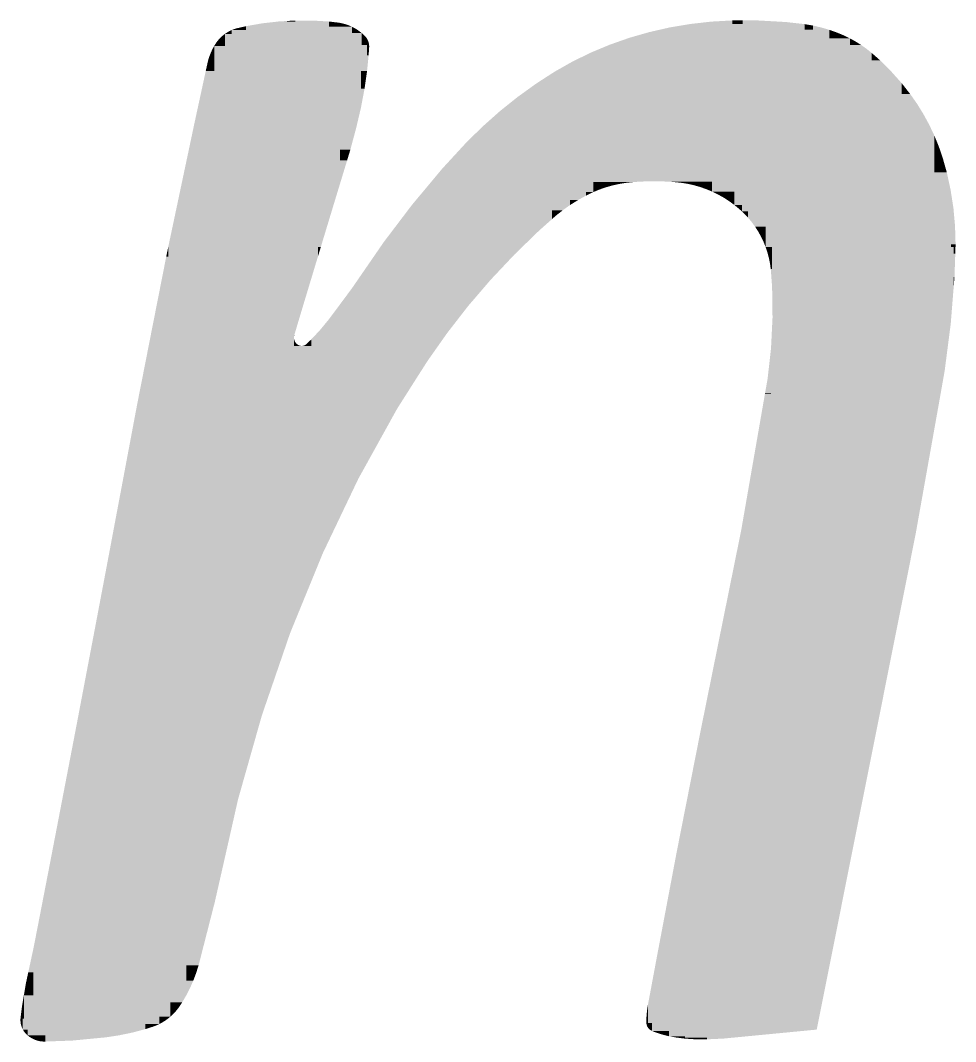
# Model space of a CAD drawing. Extents: x 149 to 8866, y 149 to 4853.
# Drawn here: x 5205.49 to 5230.46, y 4638.63 to 4665.9 of the extents above; entities that cross this region are included whole.
import ezdxf

# ---------------------------------------------------------------- set-up
doc = ezdxf.new("R2010")
doc.units = 0
doc.layers.add('L1D0', color=1, linetype='CONTINUOUS')

msp = doc.modelspace()

# ---------------------------------------------------------------- linework, layer by layer
at = {"layer": 'L1D0'}
for points in [[(5211.944, 4665.82), (5212.384, 4665.87), (5212.604, 4665.82), (5212.604, 4665.883)], [(5212.604, 4665.869), (5212.604, 4665.883), (5212.828, 4665.869), (5212.828, 4665.895)], [(5212.604, 4665.24), (5212.604, 4665.869), (5213.722, 4665.24), (5213.722, 4665.869)], [(5212.828, 4665.869), (5212.828, 4665.895), (5213.275, 4665.869), (5213.275, 4665.895)], [(5213.275, 4665.869), (5213.275, 4665.895), (5213.722, 4665.869)], [(5213.722, 4665.825), (5213.722, 4665.869), (5213.944, 4665.825), (5213.944, 4665.843)], [(5213.944, 4665.825), (5213.944, 4665.843), (5214.056, 4665.825), (5213.982, 4665.838)], [(5223.376, 4665.585), (5223.376, 4665.803), (5223.933, 4665.585), (5223.933, 4665.866)], [(5223.933, 4665.799), (5223.933, 4665.866), (5224.494, 4665.799), (5224.494, 4665.897)], [(5224.494, 4665.799), (5224.494, 4665.897), (5224.774, 4665.799), (5224.774, 4665.897)], [(5224.774, 4665.799), (5224.774, 4665.897), (5225.16, 4665.799), (5225.16, 4665.898)], [(5225.16, 4665.799), (5225.16, 4665.898), (5225.932, 4665.799), (5225.932, 4665.855)], [(5225.932, 4665.799), (5225.932, 4665.855), (5226.428, 4665.799), (5226.316, 4665.811)], [(5210.945, 4665.537), (5211.004, 4665.575), (5211.127, 4665.537), (5211.127, 4665.575)], [(5211.004, 4665.575), (5211.064, 4665.61), (5211.127, 4665.575), (5211.127, 4665.64)], [(5211.127, 4665.64), (5211.193, 4665.666), (5211.193, 4665.64)], [(5211.127, 4665.537), (5211.127, 4665.64), (5211.508, 4665.537), (5211.508, 4665.64)], [(5211.193, 4665.666), (5211.259, 4665.686), (5211.293, 4665.666), (5211.293, 4665.694)], [(5211.193, 4665.64), (5211.193, 4665.666), (5211.293, 4665.64), (5211.293, 4665.666)], [(5211.293, 4665.64), (5211.293, 4665.694), (5211.508, 4665.64), (5211.508, 4665.744)], [(5211.508, 4665.537), (5211.508, 4665.744), (5211.944, 4665.537), (5211.944, 4665.82)], [(5211.944, 4665.537), (5211.944, 4665.82), (5212.604, 4665.537), (5212.604, 4665.82)], [(5213.722, 4665.727), (5213.722, 4665.825), (5214.056, 4665.727), (5214.056, 4665.825)], [(5213.722, 4665.563), (5213.722, 4665.727), (5214.343, 4665.563), (5214.343, 4665.727)], [(5213.722, 4665.24), (5213.722, 4665.563), (5214.597, 4665.24), (5214.597, 4665.563)], [(5214.056, 4665.785), (5214.056, 4665.825), (5214.203, 4665.785), (5214.13, 4665.807)], [(5214.056, 4665.727), (5214.056, 4665.785), (5214.203, 4665.727), (5214.203, 4665.785)], [(5214.203, 4665.727), (5214.203, 4665.785), (5214.343, 4665.727), (5214.273, 4665.758)], [(5214.343, 4665.653), (5214.343, 4665.727), (5214.475, 4665.653), (5214.41, 4665.692)], [(5214.343, 4665.61), (5214.343, 4665.653), (5214.537, 4665.61), (5214.475, 4665.653)], [(5214.343, 4665.563), (5214.343, 4665.61), (5214.597, 4665.563), (5214.537, 4665.61)], [(5214.597, 4665.471), (5214.597, 4665.563), (5214.696, 4665.471), (5214.654, 4665.513)], [(5221.742, 4665.432), (5222.005, 4665.508), (5222.275, 4665.432), (5222.275, 4665.585)], [(5222.275, 4665.585), (5222.822, 4665.71), (5223.376, 4665.585), (5223.376, 4665.803)], [(5222.275, 4665.038), (5222.275, 4665.585), (5223.933, 4665.038), (5223.933, 4665.585)], [(5223.933, 4664.222), (5223.933, 4665.799), (5226.428, 4664.222), (5226.428, 4665.799)], [(5226.428, 4665.647), (5226.428, 4665.799), (5226.65, 4665.647), (5226.65, 4665.761)], [(5226.428, 4665.418), (5226.428, 4665.647), (5227.085, 4665.418), (5227.085, 4665.647)], [(5226.65, 4665.647), (5226.65, 4665.761), (5227.085, 4665.647), (5226.87, 4665.71)], [(5227.085, 4665.528), (5227.085, 4665.647), (5227.402, 4665.528), (5227.297, 4665.572)], [(5210.661, 4665.218), (5210.686, 4665.257), (5210.704, 4665.218), (5210.704, 4665.287)], [(5210.704, 4665.287), (5210.745, 4665.344), (5210.945, 4665.287), (5210.945, 4665.344)], [(5210.704, 4665.218), (5210.704, 4665.287), (5210.945, 4665.218), (5210.945, 4665.287)], [(5210.745, 4665.344), (5210.789, 4665.397), (5210.945, 4665.344), (5210.945, 4665.397)], [(5210.789, 4665.397), (5210.838, 4665.447), (5210.945, 4665.397), (5210.945, 4665.447)], [(5210.838, 4665.447), (5210.89, 4665.494), (5210.945, 4665.447), (5210.945, 4665.537)], [(5210.945, 4665.218), (5210.945, 4665.537), (5212.604, 4665.218), (5212.604, 4665.537)], [(5214.597, 4665.438), (5214.597, 4665.471), (5214.723, 4665.438), (5214.696, 4665.471)], [(5214.597, 4665.402), (5214.597, 4665.438), (5214.746, 4665.402), (5214.723, 4665.438)], [(5214.597, 4665.364), (5214.597, 4665.402), (5214.765, 4665.364), (5214.746, 4665.402)], [(5214.597, 4665.324), (5214.597, 4665.364), (5214.78, 4665.324), (5214.765, 4665.364)], [(5214.597, 4665.283), (5214.597, 4665.324), (5214.791, 4665.283), (5214.78, 4665.324)], [(5214.597, 4665.24), (5214.597, 4665.283), (5214.798, 4665.24), (5214.791, 4665.283)], [(5221.224, 4665.25), (5221.742, 4665.432), (5221.742, 4665.25)], [(5221.742, 4665.25), (5221.742, 4665.432), (5222.275, 4665.25), (5222.275, 4665.432)], [(5226.428, 4665.033), (5226.428, 4665.418), (5227.638, 4665.033), (5227.638, 4665.418)], [(5227.085, 4665.418), (5227.085, 4665.528), (5227.402, 4665.418), (5227.402, 4665.528)], [(5227.402, 4665.418), (5227.402, 4665.528), (5227.638, 4665.418), (5227.482, 4665.494)], [(5227.638, 4665.241), (5227.638, 4665.418), (5227.937, 4665.241), (5227.79, 4665.334)], [(5210.542, 4664.964), (5210.577, 4665.051), (5210.661, 4664.964), (5210.661, 4665.051)], [(5210.577, 4665.051), (5210.616, 4665.136), (5210.661, 4665.051), (5210.661, 4665.218)], [(5210.661, 4664.547), (5210.661, 4665.218), (5212.604, 4664.547), (5212.604, 4665.218)], [(5212.604, 4664.547), (5212.604, 4665.24), (5214.742, 4664.547), (5214.742, 4665.24)], [(5214.742, 4665.176), (5214.742, 4665.24), (5214.798, 4665.176), (5214.798, 4665.24)], [(5214.742, 4664.966), (5214.742, 4665.176), (5214.785, 4664.966), (5214.798, 4665.176)], [(5214.798, 4665.176), (5214.798, 4665.24), (5214.8, 4665.197)], [(5220.224, 4664.797), (5220.717, 4665.038), (5220.717, 4664.797)], [(5220.717, 4665.038), (5221.224, 4665.25), (5222.275, 4665.038), (5222.275, 4665.25)], [(5220.717, 4664.377), (5220.717, 4665.038), (5223.933, 4664.377), (5223.933, 4665.038)], [(5226.428, 4664.222), (5226.428, 4665.033), (5228.214, 4664.222), (5228.214, 4665.033)], [(5227.638, 4665.141), (5227.638, 4665.241), (5228.078, 4665.141), (5227.937, 4665.241)], [(5227.638, 4665.033), (5227.638, 4665.141), (5228.214, 4665.033), (5228.078, 4665.141)], [(5228.214, 4664.836), (5228.214, 4665.033), (5228.438, 4664.836), (5228.28, 4664.976)], [(5210.435, 4664.547), (5210.477, 4664.74), (5210.661, 4664.547), (5210.661, 4664.74)], [(5210.477, 4664.74), (5210.487, 4664.786), (5210.661, 4664.74), (5210.661, 4664.786)], [(5210.487, 4664.786), (5210.511, 4664.876), (5210.661, 4664.786), (5210.661, 4664.876)], [(5210.511, 4664.876), (5210.542, 4664.964), (5210.661, 4664.876), (5210.661, 4664.964)], [(5214.742, 4664.547), (5214.742, 4664.966), (5214.785, 4664.966)], [(5219.746, 4664.526), (5220.224, 4664.797), (5220.717, 4664.526), (5220.717, 4664.797)], [(5228.214, 4664.538), (5228.214, 4664.836), (5228.737, 4664.538), (5228.438, 4664.836)], [(5210.104, 4663.017), (5210.131, 4663.145), (5210.435, 4663.017), (5210.435, 4664.547)], [(5210.435, 4663.562), (5210.435, 4664.547), (5214.578, 4663.562), (5214.578, 4664.547)], [(5214.578, 4664.338), (5214.578, 4664.547), (5214.713, 4664.338), (5214.742, 4664.547)], [(5219.515, 4664.377), (5219.746, 4664.526), (5220.717, 4664.377), (5220.717, 4664.526)], [(5228.214, 4664.222), (5228.214, 4664.538), (5229.019, 4664.222), (5228.737, 4664.538)], [(5214.578, 4664.079), (5214.578, 4664.338), (5214.676, 4664.079), (5214.713, 4664.338)], [(5218.758, 4663.85), (5219.257, 4664.21), (5219.515, 4663.85), (5219.515, 4664.377)], [(5219.515, 4662.826), (5219.515, 4664.377), (5223.933, 4662.826), (5223.933, 4664.377)], [(5223.933, 4662.826), (5223.933, 4664.222), (5229.019, 4662.826), (5229.019, 4664.222)], [(5229.019, 4663.93), (5229.019, 4664.222), (5229.248, 4663.93), (5229.149, 4664.056)], [(5214.578, 4663.562), (5214.578, 4664.079), (5214.676, 4664.079)], [(5229.019, 4663.668), (5229.019, 4663.93), (5229.432, 4663.668), (5229.248, 4663.93)], [(5218.278, 4663.465), (5218.758, 4663.85), (5219.515, 4663.465), (5219.515, 4663.85)], [(5229.019, 4663.395), (5229.019, 4663.668), (5229.6, 4663.395), (5229.432, 4663.668)], [(5210.435, 4663.017), (5210.435, 4663.562), (5214.45, 4663.017), (5214.45, 4663.562)], [(5214.45, 4663.017), (5214.45, 4663.562), (5214.518, 4663.307), (5214.578, 4663.562)], [(5217.585, 4662.826), (5217.818, 4663.056), (5218.278, 4662.826), (5218.278, 4663.465)], [(5218.278, 4662.826), (5218.278, 4663.465), (5219.515, 4662.826), (5219.515, 4663.465)], [(5229.019, 4663.115), (5229.019, 4663.395), (5229.753, 4663.115), (5229.6, 4663.395)], [(5229.019, 4662.826), (5229.019, 4663.115), (5229.89, 4662.826), (5229.753, 4663.115)], [(5209.793, 4661.548), (5210.104, 4663.017), (5214.021, 4661.548), (5214.021, 4663.017)], [(5214.021, 4662.445), (5214.021, 4663.017), (5214.296, 4662.445), (5214.45, 4663.017)], [(5217.172, 4662.398), (5217.38, 4662.624), (5217.585, 4662.398), (5217.585, 4662.826)], [(5217.585, 4661.313), (5217.585, 4662.826), (5220.782, 4661.313), (5220.782, 4662.826)], [(5220.782, 4661.585), (5220.782, 4662.826), (5221.893, 4661.585), (5221.893, 4662.826)], [(5221.893, 4661.585), (5221.893, 4662.826), (5222.217, 4661.602), (5222.217, 4662.826)], [(5222.217, 4661.602), (5222.217, 4662.826), (5222.542, 4661.603), (5222.542, 4662.826)], [(5222.866, 4661.589), (5222.542, 4661.603), (5222.866, 4662.826), (5222.542, 4662.826)], [(5222.866, 4661.589), (5222.866, 4662.826), (5223.954, 4661.589), (5223.954, 4662.826)], [(5223.954, 4661.329), (5223.954, 4662.826), (5229.89, 4661.329), (5229.89, 4662.826)], [(5229.89, 4662.53), (5229.89, 4662.826), (5230.011, 4662.53)], [(5214.021, 4662.161), (5214.021, 4662.445), (5214.21, 4662.161), (5214.296, 4662.445)], [(5216.748, 4661.937), (5217.172, 4662.398), (5217.585, 4661.937), (5217.585, 4662.398)], [(5229.89, 4662.226), (5229.89, 4662.53), (5230.115, 4662.226), (5230.011, 4662.53)], [(5214.021, 4661.54), (5214.021, 4662.161), (5214.21, 4662.161)], [(5229.89, 4662.073), (5229.89, 4662.226), (5230.158, 4662.073), (5230.115, 4662.226)], [(5229.89, 4661.839), (5229.89, 4662.073), (5230.224, 4661.839), (5230.158, 4662.073)], [(5216.227, 4661.313), (5216.748, 4661.937), (5217.585, 4661.313), (5217.585, 4661.937)], [(5229.89, 4661.364), (5229.89, 4661.839), (5230.327, 4661.364), (5230.224, 4661.839)], [(5209.66, 4660.918), (5209.791, 4661.54), (5213.832, 4660.918), (5214.021, 4661.54)], [(5209.791, 4661.54), (5209.793, 4661.548), (5214.021, 4661.54), (5214.021, 4661.548)], [(5220.782, 4661.441), (5220.782, 4661.585), (5221.117, 4661.441), (5221.117, 4661.585)], [(5221.117, 4661.441), (5221.117, 4661.585), (5221.289, 4661.49), (5221.289, 4661.585)], [(5221.289, 4661.49), (5221.289, 4661.585), (5221.465, 4661.529), (5221.465, 4661.585)], [(5221.465, 4661.529), (5221.465, 4661.585), (5221.642, 4661.558), (5221.642, 4661.585)], [(5221.642, 4661.558), (5221.642, 4661.585), (5221.731, 4661.568), (5221.893, 4661.585)], [(5223.115, 4661.564), (5223.028, 4661.573), (5223.115, 4661.589), (5222.866, 4661.589)], [(5223.288, 4661.538), (5223.115, 4661.564), (5223.288, 4661.589), (5223.115, 4661.589)], [(5223.459, 4661.501), (5223.288, 4661.538), (5223.459, 4661.589), (5223.288, 4661.589)], [(5223.627, 4661.453), (5223.459, 4661.501), (5223.627, 4661.589), (5223.459, 4661.589)], [(5223.627, 4661.453), (5223.627, 4661.589), (5223.954, 4661.453), (5223.954, 4661.589)], [(5215.945, 4660.976), (5216.227, 4661.313), (5218.889, 4660.976), (5218.889, 4661.313)], [(5218.889, 4660.969), (5218.889, 4661.313), (5220.165, 4660.969), (5220.165, 4661.313)], [(5220.165, 4661.22), (5220.165, 4661.313), (5220.59, 4661.22), (5220.59, 4661.313)], [(5220.165, 4661.1), (5220.165, 4661.22), (5220.374, 4661.1), (5220.59, 4661.22)], [(5220.59, 4661.22), (5220.59, 4661.313), (5220.701, 4661.274), (5220.782, 4661.313)], [(5220.782, 4661.313), (5220.782, 4661.441), (5220.948, 4661.382), (5221.117, 4661.441)], [(5223.954, 4661.329), (5223.792, 4661.396), (5223.954, 4661.453), (5223.627, 4661.453)], [(5224.264, 4661.167), (5224.111, 4661.253), (5224.264, 4661.329), (5223.954, 4661.329)], [(5224.264, 4661.167), (5224.264, 4661.329), (5224.552, 4661.167), (5224.552, 4661.329)], [(5224.552, 4660.969), (5224.552, 4661.329), (5225.384, 4660.969), (5225.384, 4661.329)], [(5225.384, 4659.851), (5225.384, 4661.329), (5230.332, 4659.851), (5230.332, 4661.329)], [(5229.89, 4661.329), (5229.89, 4661.364), (5230.332, 4661.329), (5230.327, 4661.364)], [(5230.332, 4660.401), (5230.332, 4661.329), (5230.444, 4660.401), (5230.401, 4660.885)], [(5215.1, 4659.851), (5215.187, 4659.977), (5215.945, 4659.851), (5215.945, 4660.976)], [(5215.945, 4659.851), (5215.945, 4660.976), (5218.889, 4659.851), (5218.889, 4660.976)], [(5218.889, 4660.59), (5218.889, 4660.969), (5219.679, 4660.59), (5219.679, 4660.969)], [(5219.679, 4660.826), (5219.679, 4660.969), (5219.964, 4660.826), (5220.165, 4660.969)], [(5220.165, 4660.969), (5220.165, 4661.1), (5220.374, 4661.1)], [(5224.552, 4660.969), (5224.411, 4661.072), (5224.552, 4661.167), (5224.264, 4661.167)], [(5224.751, 4660.798), (5224.686, 4660.858), (5224.751, 4660.969), (5224.552, 4660.969)], [(5224.751, 4660.798), (5224.751, 4660.969), (5225.384, 4660.798), (5225.384, 4660.969)], [(5209.434, 4659.851), (5209.66, 4660.918), (5213.509, 4659.851), (5213.509, 4660.918)], [(5213.509, 4659.851), (5213.509, 4660.918), (5213.631, 4660.255), (5213.832, 4660.918)], [(5219.679, 4660.59), (5219.679, 4660.826), (5219.771, 4660.672), (5219.964, 4660.826)], [(5224.913, 4660.635), (5224.807, 4660.746), (5224.913, 4660.798), (5224.751, 4660.798)], [(5224.913, 4660.635), (5224.913, 4660.798), (5225.384, 4660.635), (5225.384, 4660.798)], [(5218.889, 4659.851), (5218.889, 4660.59), (5219.335, 4660.284), (5219.679, 4660.59)], [(5225.011, 4660.517), (5224.913, 4660.635), (5225.384, 4660.517), (5225.384, 4660.635)], [(5225.102, 4660.394), (5225.011, 4660.517), (5225.384, 4660.394), (5225.384, 4660.517)], [(5225.185, 4660.265), (5225.102, 4660.394), (5225.384, 4660.265), (5225.384, 4660.394)], [(5230.332, 4659.915), (5230.332, 4660.401), (5230.458, 4659.915), (5230.444, 4660.401)], [(5225.26, 4660.131), (5225.185, 4660.265), (5225.384, 4660.131), (5225.384, 4660.265)], [(5225.326, 4659.993), (5225.26, 4660.131), (5225.384, 4659.993), (5225.384, 4660.131)], [(5209.38, 4659.591), (5209.4, 4659.69), (5209.434, 4659.591), (5209.434, 4659.851)], [(5209.434, 4659.591), (5209.434, 4659.851), (5213.43, 4659.591), (5213.43, 4659.851)], [(5213.43, 4659.591), (5213.43, 4659.851), (5213.509, 4659.851)], [(5214.832, 4659.461), (5215.1, 4659.851), (5217.448, 4659.461), (5217.448, 4659.851)], [(5217.448, 4659.643), (5217.448, 4659.851), (5218.675, 4659.643), (5218.889, 4659.851)], [(5225.384, 4659.851), (5225.326, 4659.993), (5225.384, 4659.993)], [(5225.432, 4659.706), (5225.384, 4659.851), (5225.559, 4659.706), (5225.559, 4659.851)], [(5225.559, 4658.774), (5225.559, 4659.851), (5230.407, 4658.774), (5230.407, 4659.851)], [(5230.332, 4659.851), (5230.332, 4659.915), (5230.456, 4659.851), (5230.458, 4659.915)], [(5230.407, 4659.672), (5230.407, 4659.851), (5230.45, 4659.672), (5230.456, 4659.851)], [(5209.14, 4658.372), (5209.38, 4659.591), (5213.062, 4658.372), (5213.43, 4659.591)], [(5217.448, 4659.307), (5217.448, 4659.643), (5218.359, 4659.307), (5218.675, 4659.643)], [(5225.472, 4659.558), (5225.432, 4659.706), (5225.559, 4659.558), (5225.559, 4659.706)], [(5225.502, 4659.408), (5225.472, 4659.558), (5225.559, 4659.408), (5225.559, 4659.558)], [(5230.407, 4659.044), (5230.407, 4659.672), (5230.429, 4659.044), (5230.45, 4659.672)], [(5214.335, 4658.74), (5214.832, 4659.461), (5217.448, 4658.74), (5217.448, 4659.461)], [(5217.448, 4658.974), (5217.448, 4659.307), (5218.045, 4658.974), (5218.359, 4659.307)], [(5225.523, 4659.256), (5225.502, 4659.408), (5225.559, 4659.256), (5225.559, 4659.408)], [(5225.559, 4658.774), (5225.529, 4659.179), (5225.559, 4659.256), (5225.523, 4659.256)], [(5230.407, 4658.774), (5230.407, 4659.044), (5230.429, 4659.044)], [(5213.993, 4658.279), (5214.335, 4658.74), (5217.448, 4658.279), (5217.448, 4658.74)], [(5217.448, 4658.279), (5217.448, 4658.974), (5218.045, 4658.974)], [(5225.57, 4657.961), (5225.559, 4658.774), (5230.342, 4657.961), (5230.407, 4658.774)], [(5209.032, 4657.826), (5209.14, 4658.372), (5212.791, 4657.826), (5212.791, 4658.372)], [(5212.791, 4657.936), (5212.791, 4658.372), (5212.931, 4657.936), (5213.062, 4658.372)], [(5213.812, 4657.556), (5213.812, 4658.036), (5213.993, 4657.556), (5213.993, 4658.279)], [(5213.993, 4657.556), (5213.993, 4658.279), (5216.886, 4657.556), (5216.886, 4658.279)], [(5216.886, 4657.556), (5216.886, 4658.279), (5217.448, 4658.279)], [(5212.791, 4657.5), (5212.791, 4657.936), (5212.801, 4657.5), (5212.931, 4657.936)], [(5213.488, 4657.632), (5213.708, 4657.898), (5213.812, 4657.632), (5213.812, 4658.036)], [(5225.53, 4657.149), (5225.57, 4657.961), (5230.245, 4657.149), (5230.245, 4657.961)], [(5230.245, 4657.149), (5230.245, 4657.961), (5230.328, 4657.79), (5230.342, 4657.961)], [(5208.832, 4656.807), (5209.032, 4657.826), (5212.791, 4656.807), (5212.791, 4657.826)], [(5212.791, 4657.448), (5212.791, 4657.5), (5212.796, 4657.483), (5212.801, 4657.5)], [(5212.791, 4657.377), (5212.791, 4657.412), (5212.797, 4657.377)], [(5212.791, 4657.343), (5212.791, 4657.377), (5212.808, 4657.343), (5212.797, 4657.377)], [(5213.128, 4657.259), (5213.253, 4657.38), (5213.253, 4657.259)], [(5213.253, 4657.38), (5213.488, 4657.632), (5213.812, 4657.38), (5213.812, 4657.632)], [(5213.253, 4656.807), (5213.253, 4657.38), (5213.812, 4656.807), (5213.812, 4657.38)], [(5213.812, 4656.807), (5213.812, 4657.556), (5216.359, 4656.807), (5216.886, 4657.556)], [(5212.791, 4657.311), (5212.791, 4657.343), (5212.824, 4657.311), (5212.808, 4657.343)], [(5212.791, 4657.282), (5212.791, 4657.311), (5212.845, 4657.282), (5212.824, 4657.311)], [(5212.791, 4657.256), (5212.791, 4657.282), (5212.87, 4657.256), (5212.845, 4657.282)], [(5212.791, 4657.236), (5212.791, 4657.256), (5212.87, 4657.236), (5212.87, 4657.256)], [(5212.791, 4657.206), (5212.791, 4657.236), (5212.896, 4657.206), (5212.896, 4657.236)], [(5212.791, 4656.807), (5212.791, 4657.206), (5213.008, 4656.807), (5213.008, 4657.206)], [(5212.87, 4657.236), (5212.87, 4657.256), (5212.896, 4657.236), (5212.884, 4657.245)], [(5212.896, 4657.222), (5212.896, 4657.236), (5212.922, 4657.222)], [(5212.896, 4657.206), (5212.896, 4657.222), (5212.922, 4657.206), (5212.922, 4657.222)], [(5212.922, 4657.206), (5212.922, 4657.222), (5212.95, 4657.206), (5212.95, 4657.212)], [(5212.95, 4657.206), (5212.95, 4657.212), (5213.008, 4657.206), (5212.979, 4657.207)], [(5213.008, 4657.206), (5213.038, 4657.21), (5213.066, 4657.206), (5213.066, 4657.219)], [(5213.008, 4656.807), (5213.008, 4657.206), (5213.253, 4656.807), (5213.253, 4657.206)], [(5213.066, 4657.219), (5213.093, 4657.232), (5213.128, 4657.219), (5213.128, 4657.232)], [(5213.066, 4657.206), (5213.066, 4657.219), (5213.128, 4657.206), (5213.128, 4657.219)], [(5213.093, 4657.232), (5213.118, 4657.249), (5213.128, 4657.232), (5213.128, 4657.259)], [(5213.128, 4657.206), (5213.128, 4657.259), (5213.253, 4657.206), (5213.253, 4657.259)], [(5225.44, 4656.34), (5225.53, 4657.149), (5225.53, 4656.34)], [(5225.53, 4655.924), (5225.53, 4657.149), (5230.058, 4655.924), (5230.058, 4657.149)], [(5230.058, 4655.924), (5230.058, 4657.149), (5230.167, 4656.542), (5230.245, 4657.149)], [(5208.58, 4655.523), (5208.61, 4655.681), (5208.832, 4655.523), (5208.832, 4656.807)], [(5208.832, 4655.523), (5208.832, 4656.807), (5215.542, 4655.523), (5215.542, 4656.807)], [(5215.542, 4655.523), (5215.542, 4656.807), (5216.112, 4656.421), (5216.359, 4656.807)], [(5225.37, 4655.94), (5225.44, 4656.34), (5225.53, 4655.94), (5225.53, 4656.34)], [(5224.733, 4652.282), (5225.367, 4655.924), (5229.409, 4652.282), (5230.058, 4655.924)], [(5225.367, 4655.924), (5225.37, 4655.94), (5225.53, 4655.924), (5225.53, 4655.94)], [(5208.23, 4653.661), (5208.58, 4655.523), (5214.511, 4653.661), (5215.542, 4655.523)], [(5208.049, 4652.7), (5208.206, 4653.532), (5208.23, 4652.7), (5208.23, 4653.661)], [(5208.23, 4652.7), (5208.23, 4653.661), (5214.052, 4652.7), (5214.052, 4653.661)], [(5214.052, 4652.7), (5214.052, 4653.661), (5214.511, 4653.661)], [(5207.793, 4651.338), (5208.049, 4652.7), (5213.425, 4651.338), (5213.425, 4652.7)], [(5213.425, 4651.338), (5213.425, 4652.7), (5213.558, 4651.664), (5214.052, 4652.7)], [(5224.707, 4652.154), (5224.733, 4652.282), (5229.386, 4652.154), (5229.409, 4652.282)], [(5223.996, 4648.642), (5224.707, 4652.154), (5228.685, 4648.642), (5229.386, 4652.154)], [(5207.452, 4649.538), (5207.793, 4651.338), (5212.688, 4649.538), (5213.425, 4651.338)], [(5207.377, 4649.144), (5207.452, 4649.538), (5212.553, 4649.144), (5212.688, 4649.538)], [(5207.245, 4648.451), (5207.377, 4649.144), (5212.315, 4648.451), (5212.553, 4649.144)], [(5206.995, 4647.134), (5207.245, 4648.451), (5211.875, 4647.134), (5211.875, 4648.451)], [(5211.875, 4647.134), (5211.875, 4648.451), (5211.936, 4647.347), (5212.315, 4648.451)], [(5223.648, 4646.922), (5223.947, 4648.4), (5228.342, 4646.922), (5228.637, 4648.4)], [(5223.947, 4648.4), (5223.996, 4648.642), (5228.637, 4648.4), (5228.685, 4648.642)], [(5206.609, 4645.125), (5206.995, 4647.134), (5211.305, 4645.125), (5211.875, 4647.134)], [(5223.308, 4645.199), (5223.648, 4646.922), (5227.998, 4645.199), (5228.342, 4646.922)], [(5206.385, 4643.962), (5206.609, 4645.125), (5211.041, 4643.962), (5211.041, 4645.125)], [(5211.041, 4643.962), (5211.041, 4645.125), (5211.298, 4645.101), (5211.305, 4645.125)], [(5223.012, 4643.698), (5223.308, 4645.199), (5227.698, 4643.698), (5227.998, 4645.199)], [(5206.285, 4643.442), (5206.385, 4643.962), (5210.677, 4643.442), (5210.677, 4643.962)], [(5210.677, 4642.358), (5210.677, 4643.962), (5211.041, 4643.962)], [(5222.728, 4642.195), (5223.012, 4643.698), (5227.398, 4642.195), (5227.698, 4643.698)], [(5206.075, 4642.358), (5206.285, 4643.442), (5210.677, 4642.358), (5210.677, 4643.442)], [(5205.833, 4641.116), (5205.959, 4641.758), (5206.075, 4641.116), (5206.075, 4642.358)], [(5206.075, 4641.116), (5206.075, 4642.358), (5210.359, 4641.116), (5210.359, 4642.358)], [(5210.359, 4641.116), (5210.359, 4642.358), (5210.677, 4642.358)], [(5222.484, 4640.904), (5222.728, 4642.195), (5227.14, 4640.904), (5227.398, 4642.195)], [(5205.695, 4640.476), (5205.833, 4641.116), (5205.833, 4640.476)], [(5205.833, 4639.866), (5205.833, 4641.116), (5209.916, 4639.866), (5209.916, 4641.116)], [(5209.916, 4640.765), (5209.916, 4641.116), (5210.269, 4640.765), (5210.359, 4641.116)], [(5209.916, 4640.662), (5209.916, 4640.765), (5210.242, 4640.662), (5210.269, 4640.765)], [(5222.243, 4639.612), (5222.484, 4640.904), (5226.882, 4639.612), (5227.14, 4640.904)], [(5205.63, 4640.176), (5205.695, 4640.476), (5205.833, 4640.176), (5205.833, 4640.476)], [(5209.916, 4640.456), (5209.916, 4640.662), (5210.177, 4640.456), (5210.242, 4640.662)], [(5209.916, 4640.255), (5209.916, 4640.456), (5210.101, 4640.255), (5210.177, 4640.456)], [(5209.916, 4639.866), (5209.916, 4640.255), (5210.014, 4640.058), (5210.101, 4640.255)], [(5205.578, 4639.866), (5205.63, 4640.176), (5205.833, 4639.866), (5205.833, 4640.176)], [(5205.528, 4639.573), (5205.578, 4639.866), (5205.578, 4639.573)], [(5205.578, 4639.244), (5205.578, 4639.866), (5207.766, 4639.244), (5207.766, 4639.866)], [(5207.766, 4639.294), (5207.766, 4639.866), (5209.488, 4639.294), (5209.488, 4639.866)], [(5209.488, 4639.68), (5209.488, 4639.866), (5209.807, 4639.68), (5209.916, 4639.866)], [(5209.488, 4639.591), (5209.488, 4639.68), (5209.748, 4639.591), (5209.807, 4639.68)], [(5205.491, 4639.269), (5205.528, 4639.573), (5205.578, 4639.269), (5205.578, 4639.573)], [(5209.488, 4639.553), (5209.488, 4639.591), (5209.724, 4639.553), (5209.748, 4639.591)], [(5209.488, 4639.483), (5209.488, 4639.553), (5209.671, 4639.483), (5209.724, 4639.553)], [(5209.488, 4639.416), (5209.488, 4639.483), (5209.614, 4639.416), (5209.671, 4639.483)], [(5209.488, 4639.294), (5209.488, 4639.416), (5209.553, 4639.353), (5209.614, 4639.416)], [(5222.2, 4639.222), (5222.21, 4639.378), (5222.243, 4639.222), (5222.243, 4639.378)], [(5222.21, 4639.378), (5222.229, 4639.535), (5222.243, 4639.378), (5222.243, 4639.612)], [(5222.243, 4639.126), (5222.243, 4639.612), (5224.475, 4639.126), (5224.475, 4639.612)], [(5224.475, 4638.731), (5224.475, 4639.612), (5226.75, 4638.95), (5226.882, 4639.612)], [(5205.486, 4639.194), (5205.488, 4639.244), (5205.55, 4639.194), (5205.55, 4639.244)], [(5205.49, 4639.144), (5205.486, 4639.194), (5205.55, 4639.144), (5205.55, 4639.194)], [(5205.488, 4639.244), (5205.491, 4639.269), (5205.578, 4639.244), (5205.578, 4639.269)], [(5205.498, 4639.094), (5205.49, 4639.144), (5205.55, 4639.094), (5205.55, 4639.144)], [(5205.55, 4638.952), (5205.55, 4639.244), (5206.87, 4638.952), (5206.87, 4639.244)], [(5206.87, 4638.743), (5206.87, 4639.244), (5207.766, 4638.743), (5207.766, 4639.244)], [(5207.766, 4638.87), (5207.766, 4639.294), (5208.474, 4638.87), (5208.474, 4639.294)], [(5208.474, 4639.099), (5208.474, 4639.294), (5209.197, 4639.099), (5209.197, 4639.294)], [(5209.197, 4639.238), (5209.197, 4639.294), (5209.42, 4639.238), (5209.488, 4639.294)], [(5209.197, 4639.187), (5209.197, 4639.238), (5209.349, 4639.187), (5209.42, 4639.238)], [(5209.197, 4639.099), (5209.197, 4639.187), (5209.274, 4639.141), (5209.349, 4639.187)], [(5222.2, 4639.126), (5222.2, 4639.222), (5222.243, 4639.126), (5222.243, 4639.222)], [(5222.206, 4639.089), (5222.2, 4639.126), (5222.353, 4639.089), (5222.353, 4639.126)], [(5222.353, 4638.915), (5222.353, 4639.126), (5223.234, 4638.915), (5223.234, 4639.126)], [(5223.234, 4638.731), (5223.234, 4639.126), (5224.475, 4638.731), (5224.475, 4639.126)], [(5205.511, 4639.045), (5205.498, 4639.094), (5205.55, 4639.045), (5205.55, 4639.094)], [(5205.55, 4638.952), (5205.528, 4638.998), (5205.55, 4639.045), (5205.511, 4639.045)], [(5205.576, 4638.909), (5205.55, 4638.952), (5205.679, 4638.909), (5205.679, 4638.952)], [(5205.606, 4638.869), (5205.576, 4638.909), (5205.679, 4638.869), (5205.679, 4638.909)], [(5205.639, 4638.831), (5205.606, 4638.869), (5205.679, 4638.831), (5205.679, 4638.869)], [(5205.679, 4638.793), (5205.679, 4638.952), (5206.15, 4638.793), (5206.15, 4638.952)], [(5206.15, 4638.631), (5206.15, 4638.952), (5206.87, 4638.657), (5206.87, 4638.952)], [(5207.766, 4638.743), (5207.766, 4638.87), (5208.122, 4638.797), (5208.474, 4638.87)], [(5208.474, 4638.87), (5208.474, 4639.099), (5208.822, 4638.962), (5208.822, 4639.099)], [(5208.822, 4639.031), (5208.822, 4639.099), (5209.035, 4639.031), (5209.035, 4639.099)], [(5208.822, 4638.962), (5208.822, 4639.031), (5208.993, 4639.017), (5209.035, 4639.031)], [(5209.035, 4639.031), (5209.035, 4639.099), (5209.117, 4639.062), (5209.197, 4639.099)], [(5222.216, 4639.054), (5222.206, 4639.089), (5222.353, 4639.054), (5222.353, 4639.089)], [(5222.232, 4639.021), (5222.216, 4639.054), (5222.353, 4639.021), (5222.353, 4639.054)], [(5222.252, 4638.991), (5222.232, 4639.021), (5222.353, 4638.991), (5222.353, 4639.021)], [(5222.276, 4638.964), (5222.252, 4638.991), (5222.353, 4638.964), (5222.353, 4638.991)], [(5222.304, 4638.941), (5222.276, 4638.964), (5222.353, 4638.941), (5222.353, 4638.964)], [(5222.353, 4638.915), (5222.336, 4638.922), (5222.353, 4638.941), (5222.304, 4638.941)], [(5222.542, 4638.844), (5222.414, 4638.888), (5222.542, 4638.915), (5222.353, 4638.915)], [(5222.542, 4638.844), (5222.542, 4638.915), (5222.802, 4638.844), (5222.802, 4638.915)], [(5222.802, 4638.774), (5222.671, 4638.805), (5222.802, 4638.844), (5222.542, 4638.844)], [(5222.802, 4638.774), (5222.802, 4638.915), (5223.234, 4638.774), (5223.234, 4638.915)], [(5205.679, 4638.793), (5205.658, 4638.814), (5205.679, 4638.831), (5205.639, 4638.831)], [(5205.727, 4638.757), (5205.679, 4638.793), (5205.831, 4638.757), (5205.831, 4638.793)], [(5205.831, 4638.697), (5205.777, 4638.725), (5205.831, 4638.757), (5205.727, 4638.757)], [(5205.831, 4638.697), (5205.831, 4638.793), (5206.15, 4638.697), (5206.15, 4638.793)], [(5205.943, 4638.655), (5205.886, 4638.673), (5205.943, 4638.697), (5205.831, 4638.697)], [(5206.001, 4638.641), (5205.943, 4638.655), (5206.001, 4638.697), (5205.943, 4638.697)], [(5206.001, 4638.641), (5206.001, 4638.697), (5206.15, 4638.641), (5206.15, 4638.697)], [(5206.06, 4638.633), (5206.001, 4638.641), (5206.06, 4638.641)], [(5206.12, 4638.63), (5206.06, 4638.633), (5206.12, 4638.641), (5206.06, 4638.641)], [(5206.12, 4638.63), (5206.12, 4638.641), (5206.15, 4638.631), (5206.15, 4638.641)], [(5206.87, 4638.657), (5206.87, 4638.743), (5207.587, 4638.726), (5207.766, 4638.743)], [(5222.99, 4638.739), (5222.869, 4638.762), (5222.99, 4638.774), (5222.802, 4638.774)], [(5223.234, 4638.709), (5222.99, 4638.739), (5223.234, 4638.774), (5222.99, 4638.774)], [(5223.48, 4638.693), (5223.234, 4638.709), (5223.48, 4638.731), (5223.234, 4638.731)], [(5223.603, 4638.692), (5223.48, 4638.693), (5223.603, 4638.731), (5223.48, 4638.731)], [(5223.821, 4638.69), (5223.603, 4638.692), (5223.821, 4638.731), (5223.603, 4638.731)], [(5223.821, 4638.69), (5223.821, 4638.731), (5224.258, 4638.71), (5224.475, 4638.731)]]:
    msp.add_solid(points, dxfattribs=at)

doc.saveas('drawing.dxf')
